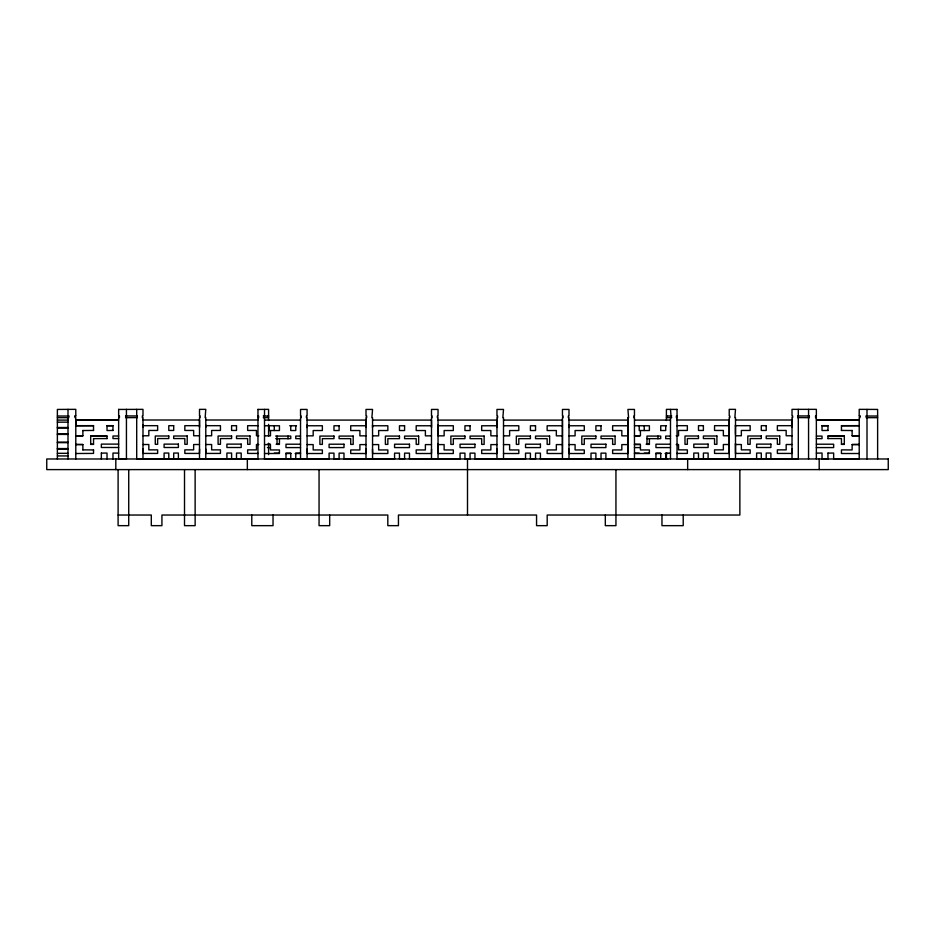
<?xml version="1.0" encoding="UTF-8"?>
<svg xmlns="http://www.w3.org/2000/svg" width="935" height="935" viewBox="0 0 935 935"><rect width="100%" height="100%" fill="white"/><g stroke="black" fill="none" stroke-linecap="round" stroke-linejoin="round"><path stroke-width="1.4" d="M93.535 430.532L93.535 425.67L75.793 425.764L75.793 419.99L118.64 419.99L75.793 420.084M627.923 453.323L627.923 417.676L628.577 417.676L627.923 409.436L634.468 409.436L634.468 416.028L633.813 416.028L633.813 417.676L634.468 417.676L634.468 459.062M142.938 427.424L142.95 424.946M205.735 427.424L205.758 424.946M735.459 424.946L735.448 434.331M307.031 427.505L307.042 425.028M372.504 427.505L372.527 425.028M438.001 425.028L437.989 434.413M568.947 427.505L568.959 425.028M199.506 453.241L199.552 448.987M366.006 453.323L366.052 449.069M431.491 453.323L431.538 449.069M496.964 453.323L497.011 449.069M562.449 453.323L562.449 420.084L503.509 420.084M729.218 453.241L729.218 420.002L677.033 420.002M792.015 453.241L792.062 448.987M118.64 409.436L142.985 409.355L142.985 415.946L142.354 415.946L142.354 417.594L142.985 417.594L142.985 458.98M257.966 409.436L268.59 409.355L268.59 420.528M677.033 409.436L666.41 409.355L666.41 420.528M67.998 415.946L68.781 415.946L68.781 417.676L57.374 417.676M75.793 415.946L75.01 415.946L75.01 417.676L75.793 417.594L75.793 458.968M118.64 415.946L119.423 415.946L119.423 417.676L118.64 417.676M268.59 415.946L267.971 415.946L267.971 417.594M666.41 415.946L671.716 415.946M816.36 415.946L815.577 415.946L815.577 417.676M859.207 415.946L859.99 415.946L859.99 417.676L859.207 417.594L859.207 459.062L833.646 459.062L833.646 453.043L827.978 453.136M867.002 415.946L866.219 415.946L866.219 417.676L877.626 417.676M57.374 416.028L68.781 416.028M75.01 416.028L75.793 416.028L75.793 409.343L57.374 409.436L57.374 459.062M119.423 416.028L118.64 416.028L118.64 409.343M125.652 416.028L126.435 416.028M257.966 416.028L258.621 416.028L258.621 417.676L257.966 417.676M263.284 416.028L268.59 416.028M677.033 416.028L676.379 416.028L676.379 417.676L677.033 417.676M808.565 416.028L809.348 416.028M815.577 416.028L816.36 416.028L816.36 409.343L792.015 409.355L792.015 415.946L792.646 415.946L792.646 417.594L792.015 417.594L792.015 458.98M859.99 416.028L859.207 416.028L859.207 409.343L877.626 409.436L877.626 459.062M866.219 416.028L877.626 416.028M263.284 417.676L268.59 417.594M666.41 417.594L671.716 417.594M815.577 417.594L816.36 417.676M142.985 420.002L199.506 420.002L199.552 427.424M205.782 420.002L257.966 420.002M735.494 420.002L792.015 420.002L792.062 427.424M57.374 420.084L67.998 420.084M264.511 420.084L300.532 420.084M307.077 420.084L366.006 420.084L366.052 427.505M372.551 420.084L431.491 420.084L431.538 427.505M438.036 420.084L496.964 420.084L497.011 427.505M568.994 420.084L627.923 420.084M634.468 420.084L670.488 420.084M57.374 422.164L67.998 422.164M75.793 425.67L93.535 425.67M112.971 430.439L107.022 430.532L107.022 425.67L112.971 425.67L112.971 430.532M142.985 425.682L157.641 425.682L157.641 430.451L148.829 430.451L148.829 435.768L142.985 435.768M199.506 425.682L184.838 425.682L184.838 430.451L193.65 430.451L193.65 435.768L199.506 435.768M205.782 425.682L220.45 425.682L220.45 430.451L211.637 430.451L211.637 435.768L205.782 435.768M258.317 425.682L247.646 425.682L247.646 430.451L256.459 430.451L256.459 435.768L258.796 435.768M676.683 425.682L687.354 425.682L687.354 430.451L678.541 430.451L678.541 435.768L676.204 435.768M729.218 425.682L714.55 425.682L714.55 430.451L723.363 430.451L723.363 435.768L729.218 435.768M735.494 425.682L750.162 425.682L750.162 430.451L741.35 430.451L741.35 435.768L735.494 435.768M792.015 425.682L777.359 425.682L777.359 430.451L786.171 430.451L786.171 435.768L792.015 435.768M827.978 430.439L822.029 430.532L822.029 425.67L827.978 425.67L827.978 430.532M841.453 425.67L859.207 425.67L841.453 425.764L841.453 430.532M107.022 425.764L112.971 425.764M264.511 425.764L279.436 425.764L279.436 430.532L269.292 430.532L269.292 425.764M289.686 425.764L296.465 425.764M307.077 425.764L322.365 425.764L322.365 430.532L313.178 430.532L313.178 435.85L307.077 435.85M366.006 425.764L350.718 425.764L350.718 430.532L359.905 430.532L359.905 435.85L366.006 435.85M372.551 425.764L387.85 425.764L387.85 430.532L378.652 430.532L378.652 435.85L372.551 435.85M431.491 425.764L416.192 425.764L416.192 430.532L425.39 430.532L425.39 435.85L431.491 435.85M438.036 425.764L453.323 425.764L453.323 430.532L444.137 430.532L444.137 435.85L438.036 435.85M496.964 425.764L481.677 425.764L481.677 430.532L490.863 430.532L490.863 435.85L496.964 435.85M503.509 425.764L518.808 425.764L518.808 430.532L509.61 430.532L509.61 435.85L503.509 435.85M562.449 425.764L547.15 425.764L547.15 430.532L556.348 430.532L556.348 435.85L562.449 435.85M568.994 425.764L584.282 425.764L584.282 430.532L575.095 430.532L575.095 435.85L568.994 435.85M627.923 425.764L612.635 425.764L612.635 430.532L621.822 430.532L621.822 435.85L627.923 435.85M634.468 425.764L649.393 425.764L649.393 430.532L639.236 430.532L639.236 425.764M666.41 425.764L660.718 425.764L660.718 430.532M822.029 425.764L827.978 425.764M57.374 427.505L67.998 427.505M57.374 428.02L67.998 428.02M82.876 430.532L93.535 430.439M660.694 430.532L665.708 430.532L665.708 425.764M841.453 430.439L852.124 430.532M57.374 433.898L67.998 433.898M57.374 434.413L67.998 434.413M82.876 435.757L75.793 435.757L82.876 435.85L82.876 430.439M852.124 435.757L859.207 435.757L852.124 435.85L852.124 430.439M118.64 436.002L112.971 436.002L112.971 438.562L118.64 438.562M264.511 435.85L270.472 435.85L270.472 430.532M634.468 435.85L640.428 435.85L640.428 430.532M90.683 436.084L107.022 436.084M275.65 436.084L290.762 436.084L290.762 438.644L275.696 438.644M300.532 436.084L295.764 436.084L295.764 438.644L300.532 438.644M634.468 436.084L639.236 436.084M670.488 436.084L665.708 436.084L665.708 438.644L670.488 438.644M816.36 436.084L822.029 436.084L822.029 438.644L816.36 438.644M827.978 436.084L844.317 436.084M93.535 438.644L107.022 438.562M647.067 438.644L660.718 438.644L660.718 436.084L646.985 436.084L646.985 444.394L649.393 444.394L649.393 438.644M827.978 438.562L841.453 438.562L841.453 444.394L844.317 444.394L844.317 436.002L827.978 436.002L827.978 438.644M57.374 442.138L67.998 442.138M57.374 442.652L67.998 442.652M118.64 444.113L101.354 444.113L101.354 447.491L118.64 447.491M90.683 444.3L93.535 444.3M267.422 444.207L270.332 444.207M276.141 444.207L279.051 444.207M300.532 444.207L285.993 444.207L285.993 447.584L300.532 447.584M634.468 444.207L640.288 444.207M646.097 444.207L649.007 444.207M670.488 444.207L655.949 444.207L655.949 447.584L670.488 447.584M816.36 444.207L833.646 444.207L833.646 447.584L816.36 447.584M841.453 444.3L844.317 444.3M82.876 444.499L75.793 444.499L82.876 444.592L82.876 449.945M142.985 444.511L148.829 444.511L148.829 449.864L157.641 449.864L157.641 453.428L142.985 453.428M199.506 444.511L193.65 444.511L193.65 449.864L184.838 449.864L184.838 453.428L199.506 453.428M205.782 444.511L211.637 444.511L211.637 449.864L220.45 449.864L220.45 453.428L205.782 453.428M258.796 444.511L256.459 444.511L256.459 449.864L247.646 449.864L247.646 453.428L258.317 453.428M676.204 444.511L678.541 444.511L678.541 449.864L687.354 449.864L687.354 453.428L676.683 453.428M729.218 444.511L723.363 444.511L723.363 449.864L714.55 449.864L714.55 453.428L729.218 453.428M735.494 444.511L741.35 444.511L741.35 449.864L750.162 449.864L750.162 453.428L735.494 453.428M792.015 444.511L786.171 444.511L786.171 449.864L777.359 449.864L777.359 453.428L792.015 453.428M852.124 444.499L859.207 444.499L852.124 444.592L852.124 449.945L841.453 449.864L841.453 453.51L859.207 453.51M264.511 444.592L270.472 444.592L270.472 449.945L279.436 449.945L279.436 453.51L264.511 453.51M307.077 444.592L313.178 444.592L313.178 449.945L322.365 449.945L322.365 453.51L307.077 453.51M366.006 444.592L359.905 444.592L359.905 449.945L350.718 449.945L350.718 453.51L366.006 453.51M372.551 444.592L378.652 444.592L378.652 449.945L387.85 449.945L387.85 453.51L372.551 453.51M431.491 444.592L425.39 444.592L425.39 449.945L416.192 449.945L416.192 453.51L431.491 453.51M438.036 444.592L444.137 444.592L444.137 449.945L453.323 449.945L453.323 453.51L438.036 453.51M496.964 444.592L490.863 444.592L490.863 449.945L481.677 449.945L481.677 453.51L496.964 453.51M503.509 444.592L509.61 444.592L509.61 449.945L518.808 449.945L518.808 453.51L503.509 453.51M562.449 444.592L556.348 444.592L556.348 449.945L547.15 449.945L547.15 453.51L562.449 453.51M568.994 444.592L575.095 444.592L575.095 449.945L584.282 449.945L584.282 453.51L568.994 453.51M627.923 444.592L621.822 444.592L621.822 449.945L612.635 449.945L612.635 453.51L627.923 453.51M634.468 444.592L640.428 444.592L640.428 449.945L649.393 449.945L649.393 453.51L634.468 453.51M267.422 447.584L270.332 447.584M634.468 447.584L640.288 447.584M57.374 448.566L67.998 448.566M57.374 449.069L67.998 449.069M82.876 449.864L93.535 449.945M101.354 453.136L107.022 453.043L107.022 459.062M118.64 453.136L112.971 453.043L112.971 459.062M274.282 453.136L279.051 453.136M300.532 453.136L295.764 453.136L295.764 459.062M634.468 453.136L639.236 453.136M644.238 453.136L649.007 453.136M670.488 453.136L665.708 453.136L665.708 459.062M816.36 453.136L822.029 453.043L822.029 459.062L827.978 459.062L827.978 453.043M57.374 453.323L67.998 453.323M75.793 453.51L93.535 453.417L93.535 449.864M285.607 453.51L291.042 453.51M295.109 453.51L300.532 453.51M655.564 453.51L660.987 453.51M665.054 453.51L667.765 453.51M57.374 455.929L67.998 455.929M118.64 458.804L126.435 458.804M667.754 459.062L605.903 459.062L605.903 453.136L601.018 453.136L601.018 459.062L595.899 459.062L595.899 453.136L591.014 453.136L591.014 459.062L540.43 459.062L540.43 453.136L535.533 453.136L535.533 459.062L530.414 459.062L530.414 453.136L525.528 453.136L525.528 459.062L474.945 459.062L474.945 453.136L470.06 453.136L470.06 459.062L464.94 459.062L464.94 453.136L460.055 453.136L460.055 459.062L409.472 459.062L409.472 453.136L404.586 453.136L404.586 459.062L399.467 459.062L399.467 453.136L394.57 453.136L394.57 459.062L343.986 459.062L343.986 453.136L339.101 453.136L339.101 459.062L333.982 459.062L333.982 453.136L329.097 453.136L329.097 459.062L264.511 459.062L264.511 417.676M118.102 515.033L151.306 515.033L151.306 525.657L161.93 525.657L161.93 515.033L387.815 515.033L387.815 525.657L398.439 525.657L398.439 515.033L536.561 515.033L536.561 525.657L547.185 525.657L547.185 515.033L739.865 515.033L739.865 469.604M735.494 453.241L735.448 443.447M568.947 449.069L568.994 453.323M438.036 453.323L437.989 443.529M372.504 449.069L372.551 453.323M307.031 449.069L307.077 453.323M205.735 448.987L205.782 453.241M142.938 448.987L142.985 453.241M867.002 409.436L867.002 458.98M819.189 458.98L819.189 469.604M816.36 417.594L816.36 458.886M808.565 409.355L808.565 458.98M798.303 409.355L798.303 415.946M798.303 417.594L798.303 458.98L677.033 458.98L677.033 409.343M797.941 415.946L797.941 417.594M770.896 458.98L770.896 453.054L766.209 453.054L766.209 458.98M761.3 458.98L761.3 453.054L756.614 453.054L756.614 458.98M735.494 458.98L735.494 417.594L734.863 417.594L735.494 409.355L729.218 409.355L729.218 415.946L729.838 415.946L729.838 417.594L729.218 417.594L729.218 458.98M708.099 458.98L708.099 453.054L703.4 453.054L703.4 458.98M698.492 458.98L698.492 453.054L693.805 453.054L693.805 458.98M687.657 458.98L687.657 469.604M683.216 515.033L683.216 525.657L661.968 525.657L661.968 515.033M671.143 417.676L670.488 409.436M670.488 417.676L670.488 458.886M667.029 415.946L667.029 417.594M666.41 453.043L666.41 459.062M660.718 459.062L660.718 453.136L655.949 453.136L655.949 459.062M657.971 436.084L657.971 438.854M644.238 425.764L644.238 430.532M627.923 417.676L627.923 459.062M615.943 469.604L615.943 525.657L605.319 525.657L605.319 515.033M568.994 459.062L568.994 417.676L568.34 417.676L568.34 416.028L568.994 416.028L568.994 409.436L562.449 409.436L562.449 416.028L563.104 416.028L563.104 417.676L562.449 417.676L562.449 459.062M503.509 459.062L503.509 417.676L502.855 417.676L503.509 409.436L496.964 409.436L496.964 416.028L497.619 416.028L497.619 417.676L496.964 417.676L496.964 459.062M467.5 458.98L467.5 515.033M438.036 459.062L438.036 417.676L437.381 417.676L437.381 416.028L438.036 416.028L438.036 409.436L431.491 409.436L431.491 416.028L432.145 416.028L432.145 417.676L431.491 417.676L431.491 459.062M372.551 459.062L372.551 417.676L371.896 417.676L372.551 409.436L366.006 409.436L366.006 416.028L366.66 416.028L366.66 417.676L366.006 417.676L366.006 459.062M329.681 515.033L329.681 525.657L319.057 525.657L319.057 469.604M307.077 459.062L307.077 417.676L306.423 417.676L306.423 416.028L307.077 416.028L307.077 409.436L300.532 409.436L300.532 416.028L301.187 416.028L301.187 417.676L300.532 417.676L300.532 459.062M295.764 425.764L295.764 430.532L290.738 430.532L290.762 425.764M290.762 459.062L290.762 453.136L285.993 453.136L285.993 459.062M288.015 436.084L288.015 438.854M279.436 438.644L279.436 444.394L277.029 444.394L277.029 436.084M274.282 425.764L274.282 430.532M273.032 515.033L273.032 525.657L251.784 525.657L251.784 515.033M268.59 424.361L268.59 436.189M268.59 443.167L268.59 454.632M264.511 409.436L264.511 416.028M263.857 416.028L263.857 417.676M257.966 409.343L257.966 459.062L136.697 458.98L136.697 417.594M247.343 458.98L247.343 469.604M241.195 458.98L241.195 453.054L236.508 453.054L236.508 458.98M231.599 458.98L231.599 453.054L226.901 453.054L226.901 458.98M205.782 458.98L205.782 417.594L205.162 417.594L205.782 409.355L199.506 409.355L199.506 415.946L200.137 415.946L200.137 417.594L199.506 417.594L199.506 458.98M195.135 469.604L195.135 525.657L184.511 525.657L184.511 469.604M178.386 458.98L178.386 453.054L173.7 453.054L173.7 458.98M168.791 458.98L168.791 453.054L164.093 453.054L164.093 458.98M137.059 415.946L137.059 417.594M136.697 409.355L136.697 415.946M128.726 469.604L128.726 525.657L118.102 525.657L118.102 469.604M126.435 409.343L126.435 458.98M118.64 417.594L118.64 458.886M115.811 458.98L115.811 469.604M107.022 438.644L107.022 436.002L90.683 436.002L90.683 444.394L93.535 444.394L93.535 438.562M101.354 453.043L101.354 459.062M67.998 409.343L67.998 458.886M137.328 415.946L125.652 415.946L125.652 417.676L137.328 417.594L137.328 415.946M809.348 415.946L797.672 415.946L797.672 417.594L809.348 417.676L809.348 415.946M859.207 419.99L816.36 419.99L859.207 420.084M173.7 425.682L168.791 425.682L168.791 430.451L173.7 430.451L173.7 425.682M236.508 425.682L231.599 425.682L231.599 430.451L236.508 430.451L236.508 425.682M703.4 425.682L698.492 425.682L698.492 430.451L703.4 430.451L703.4 425.682M766.209 425.682L761.3 425.682L761.3 430.451L766.209 430.451L766.209 425.682M339.101 425.764L333.982 425.764L333.982 430.532L339.101 430.532L339.101 425.764M404.586 425.764L399.467 425.764L399.467 430.532L404.586 430.532L404.586 425.764M470.06 425.764L464.94 425.764L464.94 430.532L470.06 430.532L470.06 425.764M535.533 425.764L530.414 425.764L530.414 430.532L535.533 430.532L535.533 425.764M601.018 425.764L595.899 425.764L595.899 430.532L601.018 430.532L601.018 425.764M168.791 436.002L155.28 436.002L155.28 444.312L157.641 444.312L157.641 438.562L168.791 438.562L168.791 436.002M187.199 436.002L173.7 436.002L173.7 438.562L184.838 438.562L184.838 444.312L187.199 444.312L187.199 436.002M231.599 436.002L218.089 436.002L218.089 444.312L220.45 444.312L220.45 438.562L231.599 438.562L231.599 436.002M250.007 436.002L236.508 436.002L236.508 438.562L247.646 438.562L247.646 444.312L250.007 444.312L250.007 436.002M698.492 436.002L684.993 436.002L684.993 444.312L687.354 444.312L687.354 438.562L698.492 438.562L698.492 436.002M716.911 436.002L703.4 436.002L703.4 438.562L714.55 438.562L714.55 444.312L716.911 444.312L716.911 436.002M761.3 436.002L747.801 436.002L747.801 444.312L750.162 444.312L750.162 438.562L761.3 438.562L761.3 436.002M779.72 436.002L766.209 436.002L766.209 438.562L777.359 438.562L777.359 444.312L779.72 444.312L779.72 436.002M333.982 436.084L319.91 436.084L319.91 444.394L322.365 444.394L322.365 438.644L333.982 438.644L333.982 436.084M353.185 436.084L339.101 436.084L339.101 438.644L350.718 438.644L350.718 444.394L353.185 444.394L353.185 436.084M399.467 436.084L385.384 436.084L385.384 444.394L387.85 444.394L387.85 438.644L399.467 438.644L399.467 436.084M418.658 436.084L404.586 436.084L404.586 438.644L416.192 438.644L416.192 444.394L418.658 444.394L418.658 436.084M464.94 436.084L450.869 436.084L450.869 444.394L453.323 444.394L453.323 438.644L464.94 438.644L464.94 436.084M484.131 436.084L470.06 436.084L470.06 438.644L481.677 438.644L481.677 444.394L484.131 444.394L484.131 436.084M530.414 436.084L516.342 436.084L516.342 444.394L518.808 444.394L518.808 438.644L530.414 438.644L530.414 436.084M549.616 436.084L535.533 436.084L535.533 438.644L547.15 438.644L547.15 444.394L549.616 444.394L549.616 436.084M595.899 436.084L581.815 436.084L581.815 444.394L584.282 444.394L584.282 438.644L595.899 438.644L595.899 436.084M615.09 436.084L601.018 436.084L601.018 438.644L612.635 438.644L612.635 444.394L615.09 444.394L615.09 436.084M178.386 444.125L164.093 444.125L164.093 447.503L178.386 447.503L178.386 444.125M241.195 444.125L226.901 444.125L226.901 447.503L241.195 447.503L241.195 444.125M708.099 444.125L693.805 444.125L693.805 447.503L708.099 447.503L708.099 444.125M770.896 444.125L756.614 444.125L756.614 447.503L770.896 447.503L770.896 444.125M343.986 444.207L329.097 444.207L329.097 447.584L343.986 447.584L343.986 444.207M409.472 444.207L394.57 444.207L394.57 447.584L409.472 447.584L409.472 444.207M474.945 444.207L460.055 444.207L460.055 447.584L474.945 447.584L474.945 444.207M540.43 444.207L525.528 444.207L525.528 447.584L540.43 447.584L540.43 444.207M605.903 444.207L591.014 444.207L591.014 447.584L605.903 447.584L605.903 444.207M888.25 458.98L46.75 458.98L46.75 469.604L888.25 469.604L888.25 458.98"/></g></svg>
